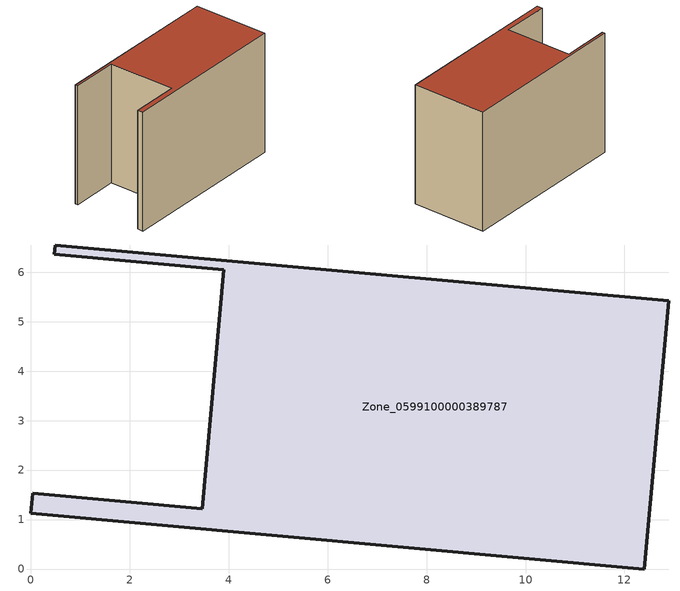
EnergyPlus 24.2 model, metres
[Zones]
Zone_0599100000389787
 floor ground (C_G): 3.9,6.05 0.47,6.36 0.49,6.55 12.89,5.42 12.4,0 0,1.13 0.04,1.53 3.46,1.22 z0
 wall outside (C_F): 12.89,5.42 0.49,6.55 0.47,6.36 3.9,6.05 3.46,1.22 0.04,1.53 0,1.13 12.4,0 12.89,5.42 z0:8.76
 roof outside (C_R): 0,1.13 12.4,0 12.89,5.42 0.49,6.55 0.47,6.36 3.9,6.05 3.46,1.22 0.04,1.53 z8.76
[BUILDING]
Pand.0599100000389787: North Axis=0; Terrain=City; Loads Convergence Tolerance Value=0.04; Temperature Convergence Tolerance Value=0.4; Solar Distribution=FullExterior; Maximum Number of Warmup Days=25; Minimum Number of Warmup Days=1
[Site:Location]
Rotterdam.The.Hague.AP_ZH_NLD Design_Conditions: Latitude=51.96; Longitude=4.45; Time Zone=1; Elevation=-4.5
[SITE:GROUNDTEMPERATURE:BUILDINGSURFACE]
18, 18, 18, 18, 18, 18, 18, 18, 18, 18, 18, 18
[MATERIAL] Thermal Absorptance=0.9; Solar Absorptance=0.7; Visible Absorptance=0.7
Name | Roughness | Thickness | Conductivity | Density | Specific Heat
G.TI.1992-2005 | MediumSmooth | 0.15 | 0.06 | 540 | 1210
F.TI.1992-2005 | Rough | 0.3 | 0.12 | 1920 | 840
R.TI.1992-2005 | MediumRough | 0.2 | 0.08 | 1500 | 1000
[CONSTRUCTION]
C_G: G.TI.1992-2005
C_F: F.TI.1992-2005
C_R: R.TI.1992-2005
[ZONE]
Zone_0599100000389787: Type=1; Multiplier=1; Ceiling Height=Autocalculate; Volume=Autocalculate; Floor Area=autocalculate; Part of Total Floor Area=Yes
[ZONEINFILTRATION:DESIGNFLOWRATE]
Infil_Zone_0599100000389787: Zone or ZoneList or Space or SpaceList=Zone_0599100000389787; Schedule=AlwaysOn; Design Flow Rate Calculation Method=Flow/Area; Flow Rate per Floor Area=0.0015; Constant Term Coefficient=1; Temperature Term Coefficient=0; Velocity Term Coefficient=0; Velocity Squared Term Coefficient=0
[HVACTEMPLATE:ZONE:IDEALLOADSAIRSYSTEM]
Zone_0599100000389787: Maximum Heating Supply Air Temperature=50; Minimum Cooling Supply Air Temperature=13; Maximum Heating Supply Air Humidity Ratio=0.0156; Minimum Cooling Supply Air Humidity Ratio=0.0077; Heating Limit=NoLimit; Cooling Limit=NoLimit; Dehumidification Control Type=ConstantSensibleHeatRatio; Cooling Sensible Heat Ratio=0.7; Dehumidification Setpoint=60; Humidification Control Type=None; Humidification Setpoint=30; Outdoor Air Method=None; Outdoor Air Flow Rate per Person=0.00944; Outdoor Air Flow Rate per Zone Floor Area=0; Outdoor Air Flow Rate per Zone=0; Demand Controlled Ventilation Type=None; Outdoor Air Economizer Type=NoEconomizer; Heat Recovery Type=None; Sensible Heat Recovery Effectiveness=0.7; Latent Heat Recovery Effectiveness=0.65
[ZONECONTROL:THERMOSTAT]
ThermostatControl_Zone_0599100000389787: Zone or ZoneList=Zone_0599100000389787; Control Type Schedule=DualSetpointControlType; Control 1=Thermostat_Zone_0599100000389787; Temperature Difference Between Cutout And Setpoint=0
[THERMOSTATSETPOINT:DUALSETPOINT]
Thermostat_Zone_0599100000389787: Heating Setpoint Temperature Schedule=HeatingSetpoint_Zone_0599100000389787; Cooling Setpoint Temperature Schedule=CoolingSetpoint_Zone_0599100000389787
[SCHEDULE:COMPACT]
HeatingSetpoint_Zone_0599100000389787: Through: 12/31, For: AllDays, Until: 24:00, 21
CoolingSetpoint_Zone_0599100000389787: Through: 12/31, For: AllDays, Until: 24:00, 24
DualSetpointControlType: Through: 12/31, For: AllDays, Until: 24:00, 4
AlwaysOn: Through: 12/31, For: AllDays, Until: 24:00, 1
